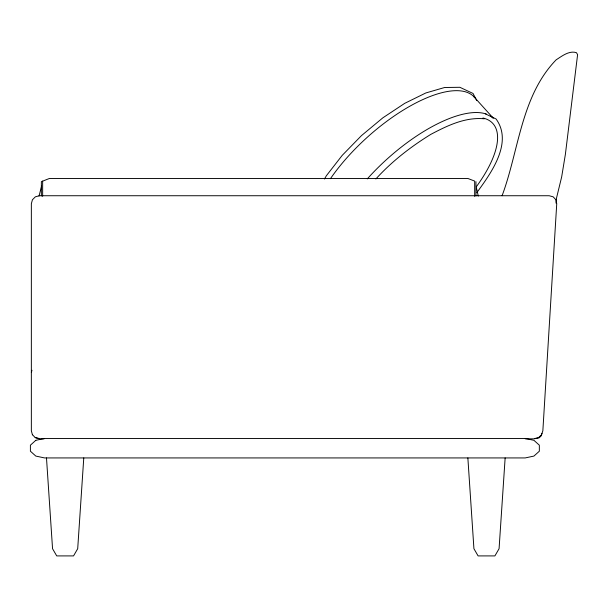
<?xml version="1.0" encoding="UTF-8"?>
<svg xmlns="http://www.w3.org/2000/svg" width="608" height="608" viewBox="0 0 608 608"><rect width="100%" height="100%" fill="white"/><g stroke="black" fill="none" stroke-linecap="round" stroke-linejoin="round"><path stroke-width="0.91" d="M83.767 457.93L77.702 548.72L73.538 555.91L56.726 555.91L52.554 548.72L46.489 457.93M505.142 457.93L499.077 548.72L494.904 555.91L478.093 555.91L473.928 548.72L467.864 457.93M555.993 203.08L556.472 198.238L561.663 176.92L565.387 154.295L577.6 54.659L576.452 52.691C569.202 50.282 561.914 56.149 556.153 59.827C520.965 96.148 518.958 150.541 502.094 195.715M39.034 196.042L41.595 186.124M31.35 372.552L31.966 370.249M541.941 433.352L541.158 435.906L539.22 437.783L534.744 438.467M324.474 179.01L326.367 175.742L342.22 155.359L361.464 135.622L382.797 117.868L404.753 103.322L425.851 92.956L444.646 87.491L459.853 87.294L473.024 93.442L476.702 100.457M476.832 192.622C490.945 173.28 513.289 142.698 496.067 118.978L485.359 113.84M375.873 178.972C391.826 161.416 410.681 146.786 430.836 134.36C447.344 125.658 465.166 116.934 484.371 118.796M474.673 196.346L474.673 181.1L467.894 178.471L49.43 178.471L41.359 181.655L41.359 195.943M44.133 438.832L39.383 438.832L35.37 437.752L32.376 434.629M525.282 438.832L534.31 438.832L538.399 437.752L541.53 434.811L542.853 430.798L556.738 203.771L555.902 199.758L553.136 196.817L549.176 195.738L39.383 195.738L35.37 196.817L32.429 199.758L31.35 203.771L31.35 430.798L32.429 434.811M35.188 437.441L39.018 438.467M473.548 96.33L493.278 118.195A106.415 42.043 -42.1 0 0 490.58 116.09M476.429 187.796L478.291 196.042M475.958 181.655L475.958 195.943M42.651 181.1L42.651 196.346M367.293 178.896A106.415 42.043 -42.1 0 1 486.491 114.129M330.425 178.706A106.415 42.043 -42.1 0 1 410.248 105.997A106.415 42.043 -42.1 0 1 474.802 97.66M482.927 117.998A102.524 40.508 -42.1 0 1 476.338 186.747M35.796 440.321L30.4 445.193L30.4 451.204L35.796 456.076L44.536 457.93L525.206 457.93L533.938 456.076L539.342 451.204L539.342 445.193L533.938 440.321L525.206 438.467L44.536 438.467L35.796 440.321"/></g></svg>
